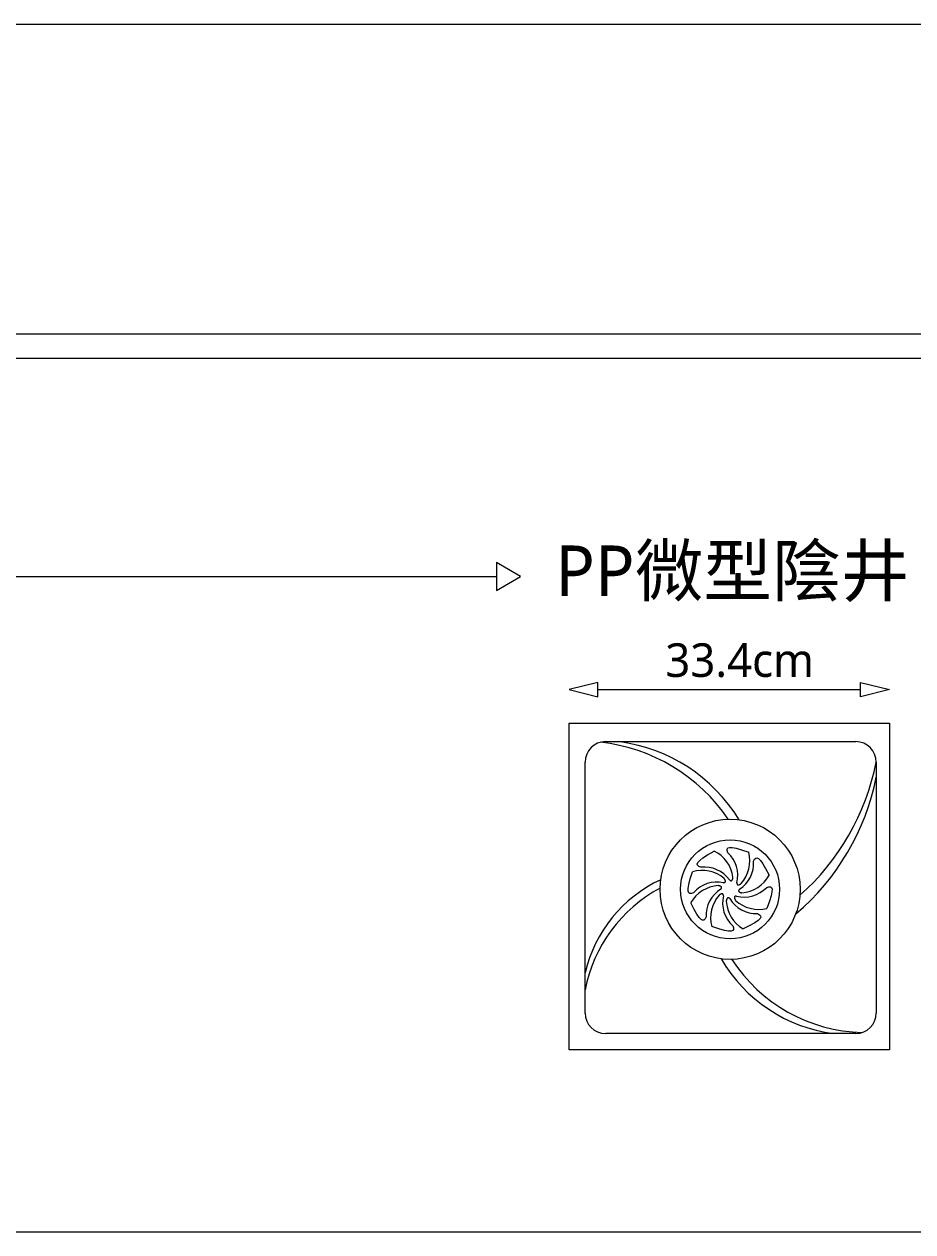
# Model space of a CAD drawing. Header units: millimetres. Extents: x 3083 to 7283, y 663 to 4579.
# Drawn here: x 5044 to 5574, y 3860 to 4579 of the extents above; entities that cross this region are included whole.
import ezdxf

# ---------------------------------------------------------------- set-up
doc = ezdxf.new("R2010")
doc.units = ezdxf.units.MM
doc.styles.add('微軟正黑體-20', font='Microsoft JhengHei.ttf', dxfattribs={"height": 20})

msp = doc.modelspace()

# ---------------------------------------------------------------- linework, layer by layer
at = {"lineweight": 5}
for p, q in [((3083.28, 4578.92), (7283.28, 4578.92)), ((3270.32, 4380.1), (7096.25, 4380.1)), ((4563.49, 4250.07, -163.19), (5325.56, 4250.07, -163.19)), ((5386.07, 4187.02), (5368.91, 4182.77)), ((5386.07, 4178.52), (5386.07, 4187.02)), ((5542.48, 4187.02), (5559.65, 4182.77)), ((5542.48, 4178.52), (5542.48, 4187.02)), ((5368.91, 4182.77), (5386.07, 4178.52)), ((5386.07, 4182.77), (5542.48, 4182.77)), ((5559.65, 4182.77), (5542.48, 4178.52)), ((5368.91, 4162.67), (5559.65, 4162.67)), ((5368.91, 3968.27), (5368.91, 4162.67)), ((5559.65, 4162.67), (5559.65, 3968.27)), ((5390.68, 4151.76), (5539.59, 4151.76)), ((5378.41, 3990.19), (5378.41, 4139.49)), ((5551.86, 4139.49), (5551.86, 3990.19)), ((5539.59, 3977.93), (5390.68, 3977.93)), ((5559.65, 3968.27), (5368.91, 3968.27)), ((4749.76, 3859.9), (5620.07, 3859.9))]:
    msp.add_line(p, q, dxfattribs=at)
at = {"color": 4, "lineweight": 5}
msp.add_line((7110.46, 4394.31), (3256.11, 4394.31), dxfattribs=at)
at = {"lineweight": 5, "elevation": -163.19}
msp.add_lwpolyline([(5325.56, 4241.71), (5340.03, 4250.07), (5325.56, 4258.43)], close=True, dxfattribs=at)
at = {"lineweight": 5}
for radius in [41.74, 29.48]:
    msp.add_circle((5464.79, 4063.84), radius, dxfattribs=at)
for centre, radius, start, end in [((5390.68, 4139.49), 12.27, 90, 180), ((5376.1, 4046.11), 105.88, 34.16211, 83.7678), ((5385.73, 4053.45), 99.11, 31.49091, 82.69444), ((5539.59, 4139.49), 12.27, 0, 90), ((5411.82, 4167.25), 142.76, 311.47832, 348.78582), ((5411.61, 4158.44), 142.99, 310.1885, 348.77099), ((5446.34, 4068.32), 20.35, 7.63008, 64.13621), ((5450.88, 4072.08), 18.47, 346.19706, 47.1699), ((5456.2, 4080.77), 20.35, 318.18382, 14.68994), ((5449.49, 4058.62), 18.47, 35.64333, 96.61617), ((5460.38, 4079.4), 18.47, 302.65112, 3.62396), ((5448.14, 4054.73), 20.35, 49.95916, 106.46529), ((5470.23, 4082.03), 20.35, 274.63788, 331.14401), ((5458.33, 3995.19), 82.13, 115.13535, 166.68135), ((5464.97, 3986.88), 88.24, 118.35993, 168.8144), ((5459.04, 4045.75), 20.35, 93.63378, 150.13991), ((5456.99, 4049.68), 18.47, 77.97241, 138.94525), ((5468.93, 4048.21), 18.47, 121.64703, 182.61987), ((5473.19, 4077.66), 18.47, 255.52786, 316.5007), ((5473.56, 4047), 20.35, 138.78055, 195.28668), ((5478.79, 4055.75), 18.47, 166.79379, 227.76663), ((5482.82, 4057.89), 20.35, 182.98497, 239.4911), ((5480.47, 4067.8), 18.47, 210.99822, 271.97106), ((5481.82, 4072.24), 20.35, 227.51462, 284.02074), ((5538.13, 4068.17), 91, 210.16492, 262.63112), ((5545.84, 4073.78), 95.24, 212.85176, 268.60039), ((5390.68, 3990.19), 12.27, 180, 270), ((5539.59, 3990.19), 12.27, 270, 0)]:
    msp.add_arc(centre, radius, start, end, dxfattribs=at)
for points, degree in [([(5447.36, 4076.97), (5443.84, 4078.33), (5443.56, 4079.94), (5455.22, 4086.63)], 3), ([(5463.43, 4085.62), (5462.18, 4089.18), (5463.22, 4090.44), (5475.88, 4085.93)], 3), ([(5478.81, 4080.56), (5480.35, 4084.01), (5481.98, 4084.2), (5488.05, 4072.22)], 3), ([(5443.07, 4061.81), (5439.54, 4060.44), (5438.25, 4061.45), (5442.37, 4074.24)], 3), ([(5460.84, 4067.74), (5463, 4067.86), (5461.23, 4070.3)], 2), ([(5464.5, 4069.39), (5466.17, 4068.02), (5466.51, 4071.02)], 2), ([(5459.24, 4063.93), (5460.72, 4065.51), (5457.75, 4066.05)], 2), ([(5468.81, 4067.67), (5468.86, 4065.51), (5471.36, 4067.21)], 2), ([(5470.34, 4063.85), (5468.89, 4062.25), (5471.87, 4061.76)], 2), ([(5486.59, 4064.95), (5490.16, 4066.16), (5491.41, 4065.1), (5486.75, 4052.5)], 3), ([(5450.48, 4047.37), (5448.88, 4043.95), (5447.25, 4043.79), (5441.4, 4055.88)], 3), ([(5460.81, 4059.97), (5460.74, 4062.13), (5458.26, 4060.41)], 2), ([(5464.64, 4058.29), (5463.08, 4059.79), (5462.5, 4056.83)], 2), ([(5468.57, 4059.78), (5466.41, 4059.75), (5468.08, 4057.24)], 2), ([(5481.1, 4049.35), (5484.51, 4047.7), (5484.65, 4046.07), (5472.49, 4040.36)], 3), ([(5466.38, 4042.08), (5467.67, 4038.53), (5466.64, 4037.26), (5453.94, 4041.64)], 3)]:
    msp.add_open_spline(points, degree=degree, dxfattribs=at)

# ---------------------------------------------------------------- texts
at = {"lineweight": 5, "style": '微軟正黑體-20'}
for s, height, p in [('PP微型陰井 ', 30, (5360.65, 4238.53, -163.19)), ('33.4cm', 20, (5426.2, 4190.3))]:
    msp.add_text(s, height=height, dxfattribs=at).set_placement(p)

doc.saveas('drawing.dxf')
